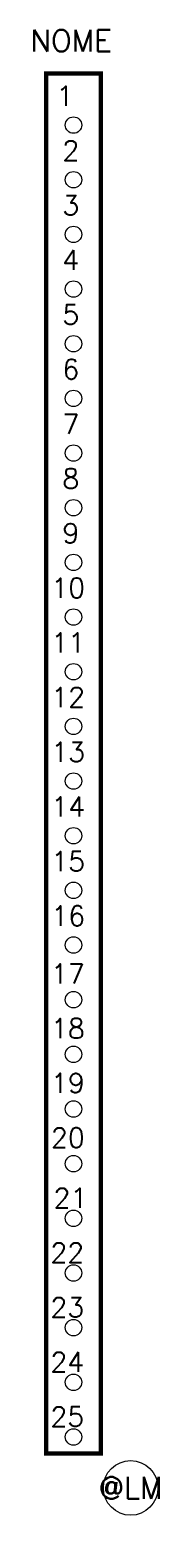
# Model space of a CAD drawing. Header units: millimetres. Extents: x 1396 to 1408, y 797 to 933.
import ezdxf
from ezdxf.enums import TextEntityAlignment as Align

# ---------------------------------------------------------------- set-up
doc = ezdxf.new("R2010")
doc.units = ezdxf.units.MM
doc.styles.add('ROMANS', font='romans')

msp = doc.modelspace()

# ---------------------------------------------------------------- linework, layer by layer
at = {"color": 5, "const_width": 0.4}
msp.add_lwpolyline([(1397.39, 928.87), (1402.39, 928.87), (1402.39, 802.65), (1397.39, 802.65)], close=True, dxfattribs=at)
for centre, radius in [((1399.89, 924.15), 0.75), ((1399.89, 919.15), 0.75), ((1399.89, 914.15), 0.75), ((1399.89, 909.15), 0.75), ((1399.89, 904.15), 0.75), ((1399.89, 899.15), 0.75), ((1399.89, 894.15), 0.75), ((1399.89, 889.15), 0.75), ((1399.89, 884.15), 0.75), ((1399.89, 879.15), 0.75), ((1399.89, 874.15), 0.75), ((1399.89, 869.15), 0.75), ((1399.89, 864.15), 0.75), ((1399.89, 859.15), 0.75), ((1399.89, 854.15), 0.75), ((1399.89, 849.15), 0.75), ((1399.89, 844.15), 0.75), ((1399.89, 839.15), 0.75), ((1399.89, 834.15), 0.75), ((1399.89, 829.15), 0.75), ((1399.89, 824.15), 0.75), ((1399.89, 819.15), 0.75), ((1399.89, 814.15), 0.75), ((1399.89, 809.15), 0.75), ((1399.89, 804.15), 0.75), ((1405.12, 799.49), 2.5)]:
    msp.add_circle(centre, radius)

# ---------------------------------------------------------------- texts
at = {"style": 'ROMANS', "flags": 4}
for tag, text, p in [('NOME', 'NOME', (1399.68, 931.88)), ('@LM', '@LM', (1405.12, 799.49))]:
    msp.add_attdef(tag, text=text, height=2, dxfattribs=at).set_placement(p, align=Align.MIDDLE_CENTER)
for tag, text, p in [('1', '1', (1399.88, 926.82)), ('2', '2', (1400.42, 921.82)), ('3', '3', (1400.42, 916.82)), ('4', '4', (1400.42, 911.82)), ('5', '5', (1400.42, 906.82)), ('6', '6', (1400.42, 901.82)), ('7', '7', (1400.42, 896.82)), ('8', '8', (1400.42, 891.82)), ('9', '9', (1400.42, 886.82)), ('10', '10', (1400.95, 881.82)), ('11', '11', (1400.95, 876.82)), ('12', '12', (1400.95, 871.82)), ('13', '13', (1400.95, 866.82)), ('14', '14', (1400.95, 861.82)), ('15', '15', (1400.95, 856.82)), ('16', '16', (1400.95, 851.82))]:
    msp.add_attdef(tag, text=text, height=1.8, dxfattribs=at).set_placement(p, align=Align.MIDDLE_RIGHT)
for tag, text, p in [('17', '17', (1397.83, 846.52)), ('18', '18', (1397.83, 841.52)), ('19', '19', (1397.83, 836.52)), ('20', '20', (1397.83, 831.52)), ('21', '21', (1398.07, 826.01)), ('22', '22', (1397.78, 821.01)), ('23', '23', (1397.78, 816.01)), ('24', '24', (1397.78, 811.01)), ('25', '25', (1397.78, 806.01))]:
    msp.add_attdef(tag, text=text, height=1.8, dxfattribs=at).set_placement(p, align=Align.MIDDLE_LEFT)

doc.saveas('drawing.dxf')
